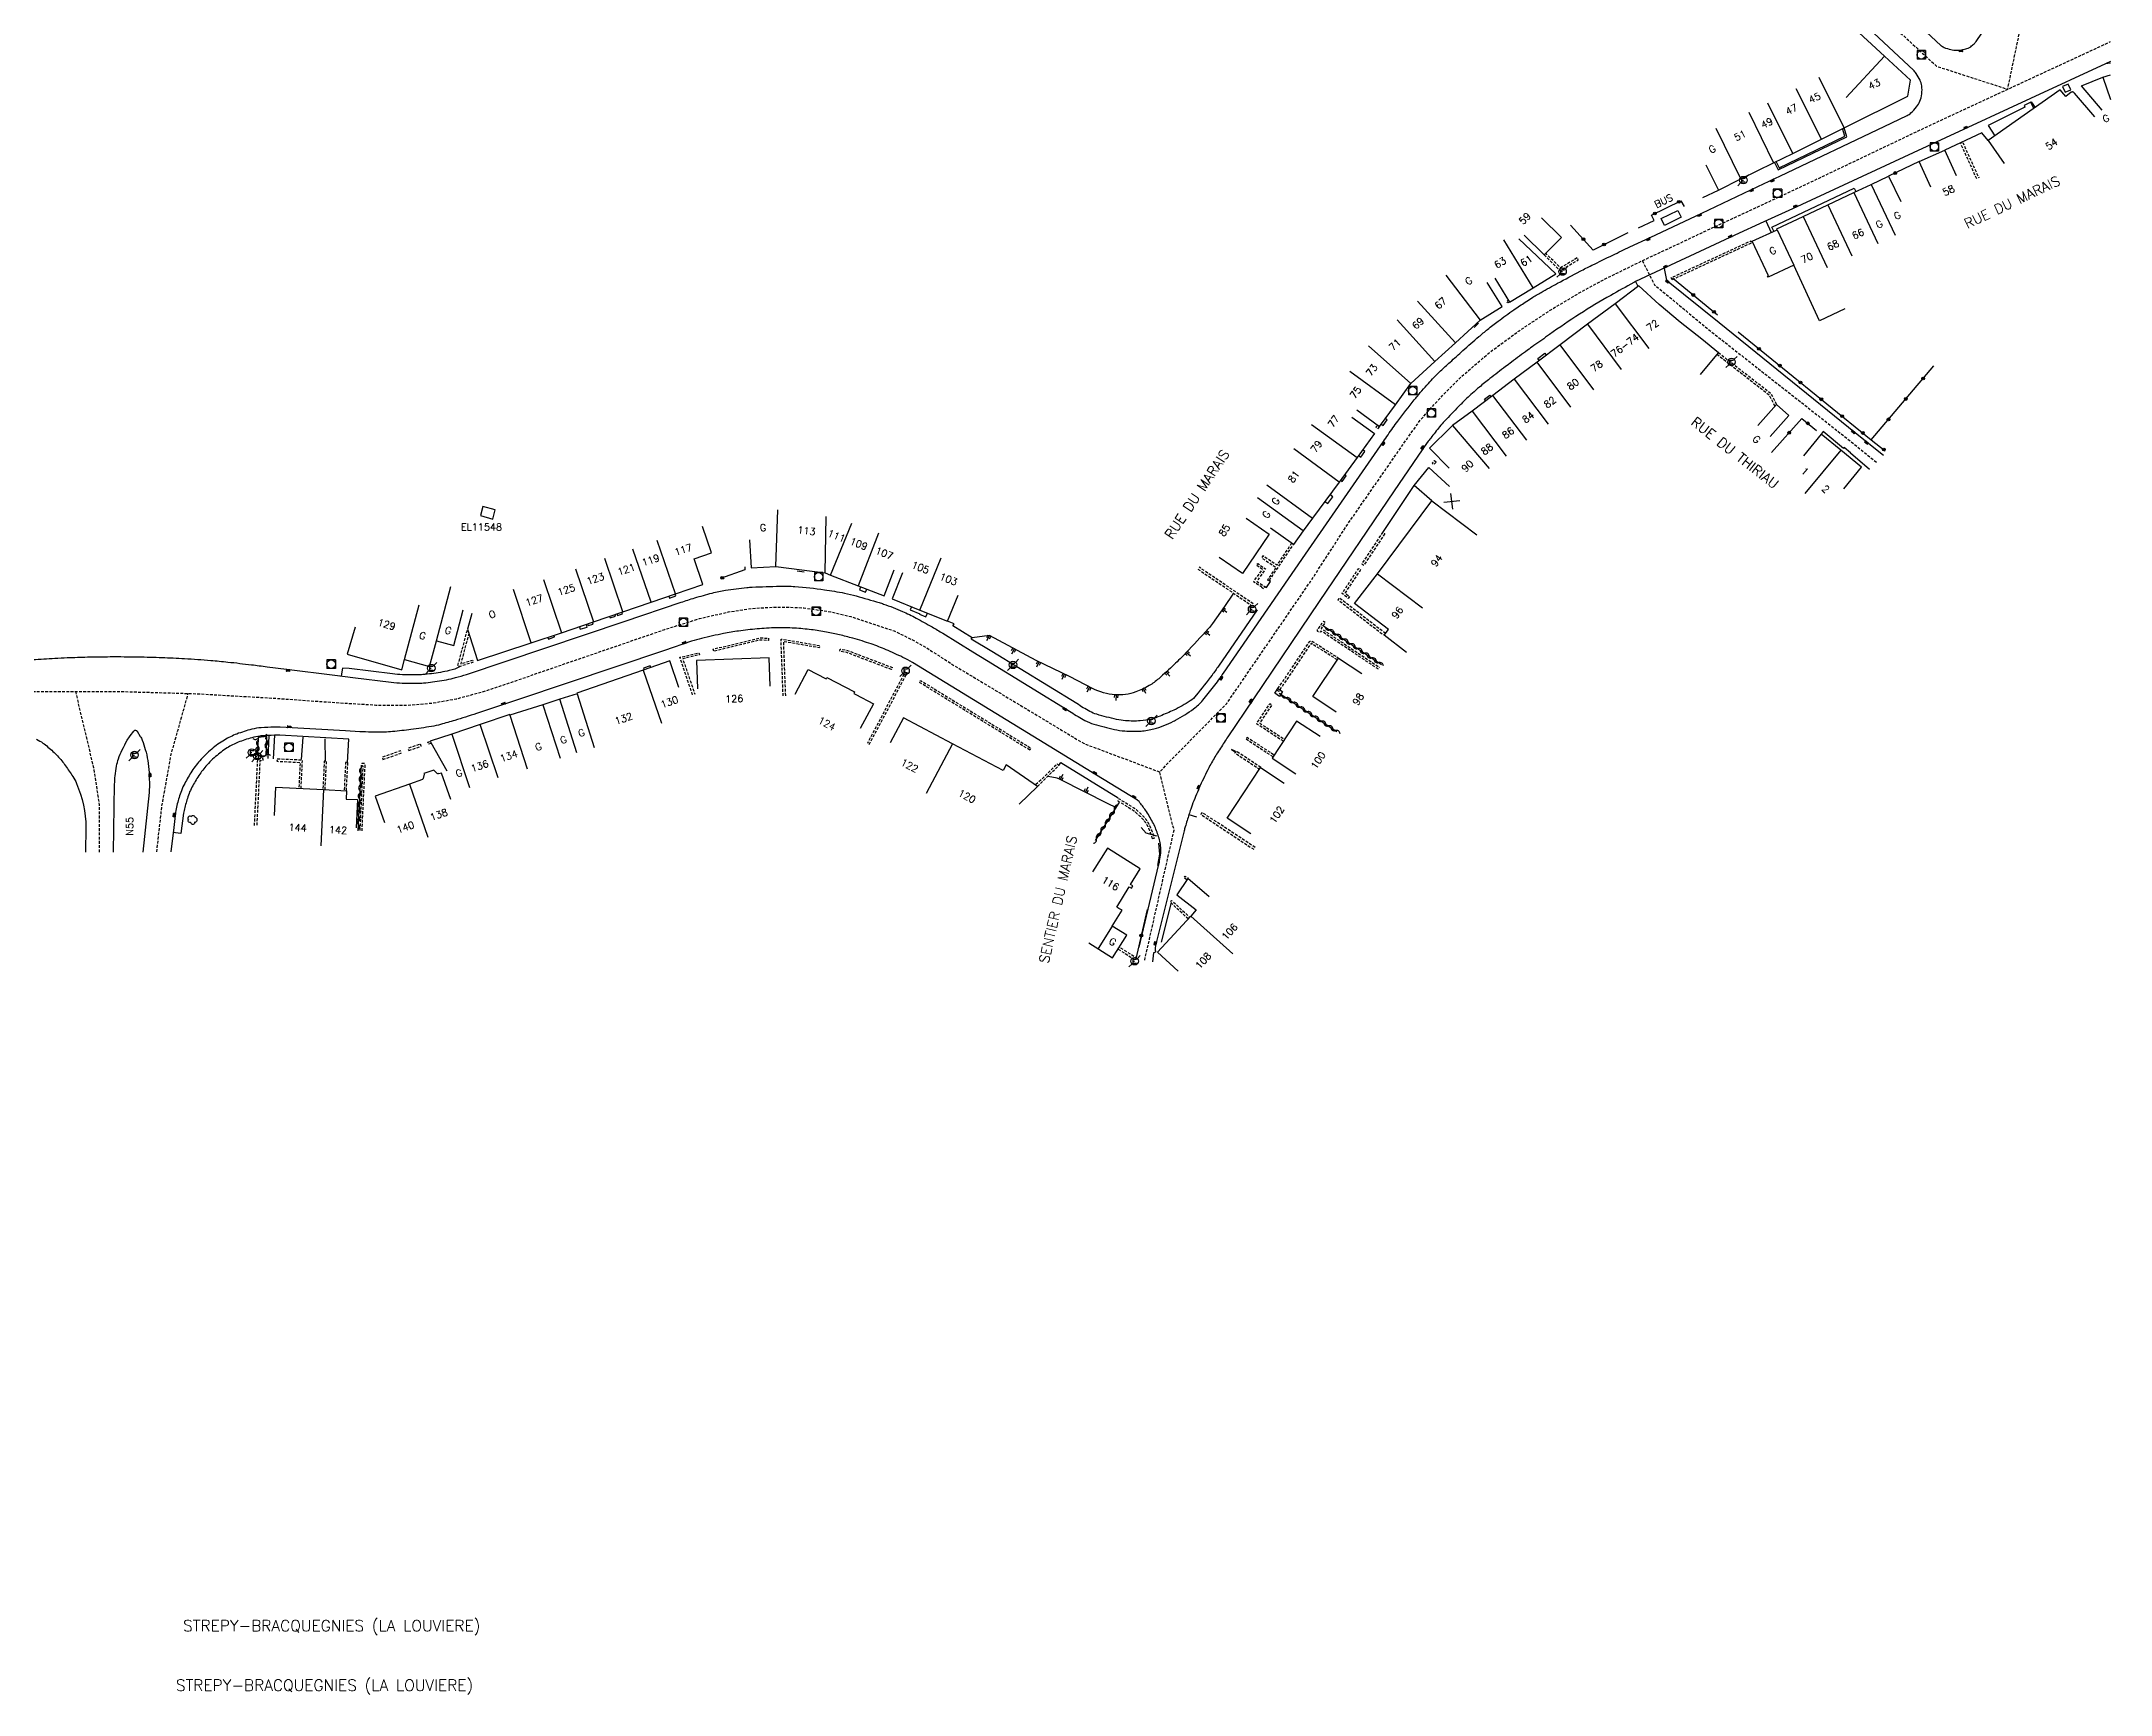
# Model space of a CAD drawing. Header units: millimetres. Extents: x 133000 to 134000, y 129000 to 130000.
# Drawn here: x 133632.5 to 134000, y 129493 to 129786.7 of the extents above; entities that cross this region are included whole.
import ezdxf
from ezdxf.enums import TextEntityAlignment as Align

# ---------------------------------------------------------------- set-up
doc = ezdxf.new("R2010")
doc.units = ezdxf.units.MM
doc.linetypes.add('DASHED', pattern=[0.75, 0.5, -0.25])
doc.layers.get('0').update_dxf_attribs({"linetype": 'CONTINUOUS'})
for name, color, linetype in [('W0001', 6, 'DASHED'), ('W0008', 7, 'CONTINUOUS'), ('W0100', 7, 'CONTINUOUS'), ('W0112', 1, 'DASHED'), ('W0211', 2, 'CONTINUOUS'), ('W0300', 7, 'CONTINUOUS'), ('W0310', 3, 'CONTINUOUS'), ('W0322', 7, 'CONTINUOUS'), ('W0400', 7, 'CONTINUOUS'), ('W0420', 7, 'CONTINUOUS'), ('W0471', 7, 'CONTINUOUS'), ('W0980', 7, 'CONTINUOUS'), ('W0984', 7, 'CONTINUOUS'), ('W0989', 7, 'CONTINUOUS'), ('W0991', 7, 'CONTINUOUS'), ('W1102', 7, 'CONTINUOUS')]:
    doc.layers.add(name, color=color, linetype=linetype)
doc.styles.get("Standard").update_dxf_attribs({"font": 'romans.shx', "width": 0.85})

# ---------------------------------------------------------------- blocks, each defined once
blk = doc.blocks.new('T420')
for p, q in [((0.75, 0.75), (-0.75, 0.75)), ((-0.75, 0.75), (-0.75, -0.75)), ((0.75, 0.75), (0.75, -0.75)), ((0.75, -0.75), (-0.75, -0.75))]:
    blk.add_line(p, q)
blk.add_ellipse((0, 0), major_axis=(-0.53, 0.53), ratio=1, start_param=3.926991, end_param=10.210176)
blk = doc.blocks.new('T400')
for p, q in [((-0.15, 0.3), (0.15, 0.3)), ((-0.15, -0.25), (-0.15, 0.3)), ((-0.15, 0.15), (0.15, 0.15)), ((-0.15, 0), (0.15, 0)), ((0.15, 0.3), (0.15, -0.25)), ((-0.15, -0.15), (0.15, -0.15)), ((-0.15, -0.25), (-0.15, -0.3)), ((-0.15, -0.3), (0.15, -0.3)), ((0.15, -0.3), (0.15, -0.25))]:
    blk.add_line(p, q)
blk = doc.blocks.new('T471')
for p, q in [((-0.333334, 0.333334), (-0.333334, -0.333334)), ((-0.333334, 0.333334), (0.333334, 0.333334)), ((-0.333334, 0), (0, 0)), ((0.500001, 0.500001), (1.000002, 1.000002)), ((-0.500001, -0.500001), (-1.000002, -1.000002)), ((-0.333334, -0.333334), (0.333334, -0.333334))]:
    blk.add_line(p, q)
blk.add_ellipse((0, 0), major_axis=(0.471405, 0.471405), ratio=1, start_param=5.4977871438, end_param=11.780972451)
blk = doc.blocks.new('T300')
for p, q in [((-0.8, 0.51), (-0.86, 0.34)), ((-0.86, 0.34), (-0.86, 0.17)), ((-0.86, 0.17), (-0.74, 0.06)), ((-0.69, 0.63), (-0.8, 0.51)), ((-0.8, -0.06), (-0.74, 0.06)), ((-0.74, 0.06), (-0.69, 0.11)), ((-0.57, 0.69), (-0.69, 0.63)), ((-0.46, 0.69), (-0.57, 0.69)), ((-0.29, 0.63), (-0.46, 0.69)), ((-0.29, 0.63), (-0.17, 0.74)), ((-0.23, 0.57), (-0.29, 0.63)), ((-0.17, 0.74), (-0.06, 0.8)), ((-0.06, 0.8), (0.06, 0.8)), ((0.06, 0.8), (0.23, 0.74)), ((0.23, 0.74), (0.34, 0.63)), ((0.34, 0.63), (0.4, 0.51)), ((0.46, 0.46), (0.34, 0.46)), ((0.4, 0.51), (0.4, 0.46)), ((0.57, 0.4), (0.46, 0.46)), ((0.57, 0.4), (0.69, 0.29)), ((0.69, 0.29), (0.74, 0.17)), ((0.74, 0.06), (0.69, -0.17)), ((0.74, 0.17), (0.74, 0.06)), ((-0.8, -0.17), (-0.8, -0.06)), ((-0.8, -0.23), (-0.8, -0.17)), ((-0.74, -0.34), (-0.8, -0.23)), ((-0.69, -0.4), (-0.74, -0.34)), ((-0.51, -0.46), (-0.69, -0.4)), ((-0.4, -0.46), (-0.51, -0.46)), ((-0.4, -0.46), (-0.34, -0.46)), ((-0.34, -0.46), (-0.34, -0.4)), ((-0.34, -0.51), (-0.34, -0.46)), ((-0.29, -0.63), (-0.34, -0.51)), ((-0.17, -0.74), (-0.29, -0.63)), ((-0.06, -0.8), (-0.17, -0.74)), ((0.06, -0.8), (-0.06, -0.8)), ((0.17, -0.74), (0.06, -0.8)), ((0.23, -0.69), (0.17, -0.74)), ((0.29, -0.46), (0.23, -0.46)), ((0.29, -0.63), (0.23, -0.69)), ((0.46, -0.4), (0.29, -0.46)), ((0.34, -0.51), (0.29, -0.63)), ((0.34, -0.51), (0.34, -0.46)), ((0.57, -0.34), (0.46, -0.4)), ((0.63, -0.29), (0.57, -0.34)), ((0.69, -0.17), (0.63, -0.29))]:
    blk.add_line(p, q)
blk = doc.blocks.new('t112o')
at = {"color": 0, "linetype": 'Continuous'}
for p, q in [((-0.5, 0.5), (0.5, 0.5)), ((-0.5, -0.5), (-0.5, 0.5)), ((0.5, 0.5), (0.5, -0.5)), ((0.5, -0.5), (-0.5, -0.5))]:
    blk.add_line(p, q, dxfattribs=at)
blk = doc.blocks.new('t211o')
at = {"color": 0, "linetype": 'Continuous'}
for p, q in [((-0.29, 0.5), (-0.29, 0)), ((0, 1), (0, 0)), ((0.29, 0.5), (0.29, 0))]:
    blk.add_line(p, q, dxfattribs=at)
blk = doc.blocks.new('t991o')
at = {"color": 0, "linetype": 'Continuous'}
for p, q in [((-1, 1), (1, -1)), ((-1, -1), (1, 1))]:
    blk.add_line(p, q, dxfattribs=at)
blk = doc.blocks.new('t322o')
at = {"color": 0, "linetype": 'Continuous'}
for radius in [0.25, 0.15]:
    blk.add_circle((0, 0), radius, dxfattribs=at)
blk = doc.blocks.new('t310o')
at = {"color": 0, "linetype": 'Continuous'}
for centre, start, end in [((-0.5, 0.38), 216.8699, 323.1304), ((0.5, -0.37), 36.8699, 143.1303)]:
    blk.add_arc(centre, 0.625, start, end, dxfattribs=at)

msp = doc.modelspace()

# ---------------------------------------------------------------- linework, layer by layer
at = {"layer": 'W0001', "flags": 128}
for points in [[(133916.02, 129831.65), (133954.01, 129796.22), (133969.09, 129782.34), (133981.72, 129778.24), (133984.65, 129792.29), (133988.19, 129799.11), (133991.14, 129802.95), (133995.7, 129808.44), (134000, 129813.53)], [(133407.26, 129636.25), (133412.46, 129636.54), (133425.19, 129637.96), (133435.8, 129639.49), (133445.69, 129641.46), (133455.04, 129643.78), (133465.16, 129646.25), (133476.5, 129649.58), (133499.86, 129655.98), (133510.19, 129658.66), (133520.24, 129660.96), (133531.12, 129662.87), (133543.69, 129664.92), (133555.4, 129666.66), (133563.25, 129667.3), (133570.74, 129668.25), (133580.59, 129669.02), (133589.52, 129670.01), (133599.48, 129670.68), (133612.88, 129670.93), (133630.59, 129671.26), (133646.62, 129671.25), (133660.43, 129670.85), (133674.12, 129670.04), (133684.88, 129669.28), (133691.88, 129668.85), (133697.65, 129668.81), (133701.94, 129669.21), (133706.18, 129669.94), (133711.36, 129671.35), (133718.76, 129673.86), (133743.21, 129682.28), (133749.41, 129684.21), (133754.53, 129685.39), (133758.67, 129686.01), (133762.47, 129686.23), (133766.16, 129686.2), (133767.94, 129686.09), (133772.7, 129685.41), (133776.27, 129684.57), (133780.53, 129683.15), (133783.93, 129682.04), (133787.23, 129680.41), (133789.77, 129678.98), (133794.22, 129676.11), (133817.68, 129661.99), (133831.09, 129656.97), (133843.03, 129669.14), (133857.99, 129690.93), (133864.55, 129701.04), (133875.37, 129716.63), (133877.48, 129719.55), (133880.63, 129723.07), (133884.73, 129727.21), (133889.64, 129731.43), (133894.94, 129735.32), (133900.29, 129738.88), (133905.47, 129741.96), (133910.69, 129744.78), (133917.57, 129748.14), (133923.29, 129750.8), (133928.49, 129753.26), (133936.5, 129756.96), (133946.8, 129761.78), (133968.47, 129772.1), (134000, 129786.71)], [(133916.84, 129747.78), (133918.97, 129743.52), (133928.81, 129735.38), (133952.1, 129717.07), (133958.43, 129711.98)], [(133642.82, 129642.71), (133642.83, 129651.14), (133641.81, 129657.7), (133638.6, 129671.26)], [(133652.99, 129642.74), (133653.9, 129650.84), (133655.56, 129660.11), (133658.58, 129670.9)], [(133828.45, 129623.5), (133833.67, 129646.61), (133831.09, 129656.97)]]:
    msp.add_lwpolyline(points, dxfattribs=at)
at = {"layer": 'W0008', "flags": 128}
for points in [[(133918.44, 129833.85), (133953.69, 129801.09), (133969.86, 129786.03, 0.088348), (133970.41, 129785.68, 0.044799), (133971.61, 129785.29, 0.05416), (133972.72, 129785.17, 0.055341), (133973.81, 129785.29, 0.036908), (133974.7, 129785.56, 0.066937), (133975.15, 129785.8, 0.034293), (133975.76, 129786.33, 0.049834), (133976.12, 129786.75), (133980.26, 129792.8), (133982.58, 129796.2, -0.002947), (133983.04, 129796.87, -0.000706), (133984.99, 129799.65, -0.003104), (133986.42, 129801.64, -0.004002), (133987.54, 129803.17, -0.008539), (133988.65, 129804.61, -0.005525), (133990.42, 129806.77, -0.002149), (133992.88, 129809.67, -0.003765), (133994.3, 129811.31), (134000, 129817.79)], [(133630.98, 129676.93, -0.002792), (133634.88, 129677.16, -0.004373), (133637.1, 129677.27, -0.002713), (133640.69, 129677.38, -0.005927), (133644.72, 129677.44, -0.004778), (133649.72, 129677.41, -0.005286), (133653.92, 129677.3, -0.005521), (133657.93, 129677.1, -0.004998), (133662.58, 129676.78, -0.00765), (133665.62, 129676.49, -0.002058), (133669.81, 129676.01, -0.003113), (133672.57, 129675.66), (133676.03, 129675.21), (133684.59, 129674.14), (133687.79, 129673.75), (133694.65, 129672.91, 0.020446), (133696.55, 129672.75, 0.014849), (133699.16, 129672.72, 0.015571), (133700.38, 129672.78, 0.011826), (133701.98, 129672.95, 0.02248), (133705.26, 129673.52, 0.007665), (133706.06, 129673.71, 0.018823), (133707.99, 129674.28), (133736.03, 129683.7), (133746.11, 129687.1, -0.00928), (133748.54, 129687.88, -0.007394), (133751.63, 129688.74, -0.025317), (133753.99, 129689.24, -0.01584), (133757.81, 129689.73, -0.013364), (133758.75, 129689.79, -0.002575), (133763.66, 129689.97, -0.026917), (133766.34, 129689.91, -0.01494), (133771.56, 129689.33, -0.013112), (133775.14, 129688.73, -0.022321), (133777.22, 129688.23, -0.002293), (133781.3, 129687.04, -0.012056), (133782.07, 129686.79, -0.017342), (133785.43, 129685.48, -0.023184), (133787.85, 129684.3, -0.005306), (133790.68, 129682.72, -0.00775), (133792.59, 129681.59), (133797.94, 129678.3), (133800.37, 129676.8), (133815.42, 129667.59, 0.030234), (133817.84, 129666.11, 0.050197), (133819.43, 129665.46, 0.017522), (133823.06, 129664.52, 0.034913), (133824.92, 129664.24, 0.037099), (133827.8, 129664.23, 0.046434), (133830.08, 129664.61, 0.032046), (133831.87, 129665.2, 0.022046), (133833.58, 129665.98, 0.00459), (133833.93, 129666.16, 0.035235), (133837.13, 129668.17, 0.059584), (133838.77, 129669.7, 0.012146), (133840.69, 129672.08, 0.01251), (133842.43, 129674.49), (133857, 129695.66), (133870.86, 129715.64, -0.006004), (133872.53, 129718.1, -0.012353), (133873.39, 129719.27, -0.001271), (133876.32, 129723.04, -0.007386), (133876.84, 129723.68, -0.012915), (133879.12, 129726.28, -0.016572), (133881, 129728.2, -0.00519), (133882.69, 129729.76, -0.003891), (133884.97, 129731.81, -0.003392), (133887.82, 129734.3, -0.006417), (133889.36, 129735.58, -0.011126), (133891.21, 129737.03, -0.007536), (133894.02, 129739.05, -0.00507), (133896.05, 129740.43, -0.009396), (133897.16, 129741.15, -0.008734), (133898.86, 129742.16, -0.005173), (133901.78, 129743.77, -0.00316), (133905.78, 129745.91, -0.006167), (133907.85, 129746.96, -0.002409), (133911.59, 129748.78, -0.002965), (133914.63, 129750.23), (133918.2, 129751.89), (133927.4, 129756.24), (133937.34, 129760.97), (133941.35, 129762.86), (133959.79, 129771.65), (133963.86, 129773.58, 0.07355), (133964.53, 129774.03, 0.040102), (133965.55, 129775.11, 0.073835), (133966.12, 129776.1, 0.062365), (133966.46, 129777.41, 0.064142), (133966.46, 129778.83, 0.084614), (133966.15, 129779.87, 0.032487), (133965.47, 129781.03, 0.056216), (133964.97, 129781.62), (133948.16, 129797.36)], [(134000, 129783.18), (133999.12, 129782.77), (133985.79, 129776.62), (133970.68, 129769.62), (133943.48, 129757.02), (133938.39, 129754.67), (133933.26, 129752.29), (133915.61, 129744.06, 0.017211), (133915.31, 129743.9, 0.001237), (133911.21, 129741.62, 0.027983), (133900.36, 129734.66, 0.001707), (133897.57, 129732.71, 0.006522), (133896.43, 129731.88, 0.000505), (133893.6, 129729.77, 0.001342), (133892.54, 129728.97, 0.004516), (133889.76, 129726.83, 0.006586), (133887.89, 129725.32, 0.01284), (133886.64, 129724.23, 0.007689), (133884.63, 129722.32, 0.007588), (133884.21, 129721.89, 0.001253), (133881.7, 129719.27, 0.018803), (133880.83, 129718.29, 0.009585), (133879.25, 129716.27, 0.010157), (133878.65, 129715.54, 0.018776), (133878.6, 129715.47), (133872.75, 129706.88), (133859.42, 129687.22), (133847.77, 129669.96), (133843.21, 129663.18, 0.004401), (133842.58, 129662.22, 0.002021), (133841.23, 129660.12, 0.020343), (133840.04, 129658.08, 0.013814), (133838.5, 129654.95, 0.013795), (133837.17, 129651.82, 0.011159), (133836.62, 129650.34, 0.007082), (133836.31, 129649.4, 0.003618), (133835.65, 129647.22, 0.010763), (133835.45, 129646.48), (133830.37, 129626.13, 0.037622), (133830.36, 129626.03, 0.007354), (133830.32, 129625.52, 0.048449), (133830.32, 129625.3, 0.027614), (133830.39, 129624.92), (133830.02, 129624.81), (133829.86, 129623.22)], [(133848.42, 129685.76), (133841.57, 129675.77, -0.011988), (133840.42, 129674.18, -0.00515), (133837.62, 129670.57, -0.079867), (133836.53, 129669.57, -0.035734), (133833.65, 129667.96, -0.005107), (133831.19, 129666.88, -0.032046), (133829.62, 129666.36, -0.046434), (133827.67, 129666.04, -0.037099), (133825.06, 129666.05, -0.034913), (133823.45, 129666.29, -0.017522), (133819.94, 129667.2, -0.050197), (133818.69, 129667.71, -0.030852), (133816.41, 129669.11), (133801.32, 129678.34), (133797.66, 129680.55), (133797.81, 129680.81), (133794.4, 129682.91), (133794.62, 129683.28), (133793.42, 129683.73)], [(133827.49, 129625.84), (133830.93, 129640.34, 0.01655), (133831.1, 129641.15, 0.009751), (133831.31, 129642.54, 0.072211), (133831.28, 129643.84, 0.042768), (133830.75, 129645.97, 0.036285), (133829.86, 129648.05, 0.03331), (133828.59, 129650.16, 0.017244), (133827.45, 129651.68, 0.085846), (133827.16, 129651.93), (133819.91, 129656.37), (133804.89, 129665.59), (133787.19, 129676.39, 0.02299), (133785.51, 129677.32, 0.013484), (133782.52, 129678.68, 0.017677), (133779.87, 129679.7, 0.014869), (133776.64, 129680.71, 0.010317), (133774.27, 129681.32, 0.010583), (133771.93, 129681.81, 0.017229), (133769.26, 129682.23, 0.01548), (133766.26, 129682.5, 0.019262), (133763.02, 129682.56, 0.018235), (133759.6, 129682.37, 0.011462), (133756.32, 129681.99, 0.014037), (133753.66, 129681.54, 0.010171), (133749.75, 129680.69, 0.022057), (133747.98, 129680.18), (133743.19, 129678.56), (133717.24, 129669.82), (133709.76, 129667.34, -0.005934), (133705.92, 129666.12, -0.009181), (133703.41, 129665.4, -0.022639), (133701.78, 129665.04, -0.010262), (133698.14, 129664.5, -0.007943), (133694.88, 129664.13, -0.017915), (133693.42, 129664.04, -0.009789), (133691.12, 129664.03, -0.010743), (133689.03, 129664.11), (133686.49, 129664.25), (133674.91, 129664.92, 0.022039), (133673.84, 129664.93, 0.010252), (133671.56, 129664.81, 0.044901), (133669.85, 129664.54, 0.027944), (133667.21, 129663.7, 0.044738), (133665, 129662.63, 0.039639), (133662.75, 129661.02, 0.036845), (133660.63, 129658.94, 0.041597), (133659.05, 129656.83, 0.021072), (133657.81, 129654.63, 0.036158), (133657.24, 129653.28, 0.017916), (133656.56, 129651.01, 0.034128), (133656.32, 129649.78), (133656, 129647.09), (133655.47, 129642.74)], [(133706.85, 129675.69, -0.087233), (133704.95, 129674.96, -0.02248), (133701.79, 129674.41, -0.011826), (133700.26, 129674.25, -0.015571), (133699.14, 129674.19, -0.014849), (133696.61, 129674.22, -0.020448), (133694.83, 129674.36), (133687.16, 129675.31), (133685.99, 129675.42), (133685.77, 129674.03)], [(133631.65, 129662.77, -0.039962), (133632.76, 129662.1, -0.032317), (133634.54, 129660.62, -0.032239), (133636.13, 129658.92, -0.017548), (133636.78, 129658.07, -0.008211), (133638.08, 129656.17, -0.045665), (133638.74, 129654.93, -0.094392), (133640.42, 129647.07), (133640.31, 129642.71)], [(133645.33, 129642.72), (133645.51, 129654.77, -0.022347), (133645.6, 129656.27, -0.019407), (133645.85, 129657.99, -0.038084), (133646.19, 129659.29, -0.029384), (133646.85, 129660.89, -0.016997), (133647.76, 129662.61, -0.035511), (133648.28, 129663.38), (133648.91, 129664.19, -0.01941), (133648.99, 129664.29, -0.022755), (133649.07, 129664.37, -0.207818), (133649.16, 129664.4, -0.117203), (133649.32, 129664.35, -0.040223), (133649.45, 129664.26, -0.078007), (133649.5, 129664.2), (133650.07, 129663.28, -0.047118), (133650.4, 129662.6, -0.02047), (133650.95, 129660.97, -0.030144), (133651.39, 129658.99, -0.028449), (133651.62, 129656.85, -0.01234), (133651.68, 129654.46, -0.025929), (133651.62, 129653.32), (133650.5, 129642.73)], [(133686.85, 129658.62), (133687.13, 129662.76), (133674.83, 129663.47, 0.022039), (133673.89, 129663.48, 0.010252), (133671.66, 129663.37, 0.044901), (133670.21, 129663.13, 0.027944), (133667.72, 129662.34, 0.044738), (133665.75, 129661.38, 0.039639), (133663.69, 129659.91, 0.036845), (133661.72, 129657.98, 0.041597), (133660.29, 129656.06, 0.021072), (133659.1, 129653.97, 0.036158), (133658.61, 129652.81, 0.017916), (133657.96, 129650.64, 0.034128), (133657.76, 129649.61), (133657.28, 129646), (133655.86, 129646.18)]]:
    msp.add_lwpolyline(points, format="xyb", dxfattribs=at)
for points in [[(134000, 129782.85), (133999.12, 129782.77)], [(133986.35, 129774.81), (133985.81, 129775.95), (133984.63, 129775.34), (133984.77, 129775.08), (133978.24, 129771.78), (133979.44, 129769.96)], [(133940.31, 129765.24), (133940.95, 129763.92), (133953.14, 129769.77), (133952.7, 129771.4)], [(133940.58, 129765.37), (133941.11, 129764.28), (133952.78, 129769.89), (133952.38, 129771.25)], [(133978.25, 129769.13), (133977.15, 129770.51), (133970.53, 129767.43)], [(133940.17, 129753), (133939.83, 129753.73), (133954.43, 129760.68), (133954.73, 129760.05)], [(133938.79, 129754.85), (133939.73, 129752.8)], [(133920.68, 129746.42), (133921.15, 129744.35), (133930.49, 129736.78), (133947.25, 129723.23), (133954.71, 129717.21), (133959.66, 129713.24)], [(133915.61, 129744.06), (133916.04, 129743.26)], [(133886.95, 129735.93), (133887.73, 129736.66)], [(133898.51, 129730.06), (133898.26, 129730.39), (133899.5, 129731.33), (133899.75, 129730.99)], [(133889, 129722.89), (133888.78, 129723.17), (133889.76, 129723.92), (133889.97, 129723.64)], [(133870.46, 129718.75), (133870.79, 129718.51), (133871.5, 129719.49), (133871.18, 129719.73)], [(133957.2, 129710.71), (133953.78, 129713.59), (133953.83, 129713.66), (133952.66, 129714.6), (133952.53, 129714.41), (133948.96, 129717.41), (133948.61, 129716.97)], [(133866.43, 129713.18), (133866.82, 129712.9), (133867.57, 129713.91), (133867.17, 129714.2)], [(133863.22, 129708.79), (133863.51, 129708.58), (133864.24, 129709.59), (133863.95, 129709.79)], [(133860.42, 129705.02), (133860.97, 129704.62), (133861.88, 129705.85), (133861.34, 129706.25)], [(133870.74, 129699.51), (133876.29, 129707.85)], [(133767.97, 129692.44), (133766.7, 129692.61)], [(133743.91, 129688.19), (133744.03, 129687.85), (133745.16, 129688.26), (133745.05, 129688.58)], [(133778, 129689.85), (133777.79, 129689.32), (133778.88, 129688.88), (133779.09, 129689.42)], [(133849.8, 129689.89), (133850.07, 129689.71), (133850.8, 129690.77), (133850.54, 129690.95)], [(133733.42, 129684.59), (133733.52, 129684.31), (133734.44, 129684.62), (133734.34, 129684.91)], [(133734.71, 129685.04), (133734.81, 129684.77), (133735.71, 129685.06), (133735.61, 129685.35)], [(133787.03, 129686.32), (133786.8, 129685.74), (133788.52, 129685.07), (133788.48, 129684.98), (133789.6, 129684.51), (133789.87, 129685.17)], [(133722.44, 129680.86), (133722.54, 129680.55), (133723.65, 129680.94), (133723.55, 129681.23)], [(133728.06, 129682.76), (133728.2, 129682.32), (133729.45, 129682.69), (133729.29, 129683.18)], [(133729.51, 129683.25), (133729.61, 129682.95), (133730.5, 129683.23), (133730.39, 129683.55)], [(133740.74, 129675.53), (133740.65, 129675.81), (133739.45, 129675.39), (133739.54, 129675.12)], [(133672.89, 129663.44), (133672.74, 129659.32)], [(133673.89, 129663.48), (133673.69, 129659.28)], [(133844.49, 129660.67), (133843.85, 129660.97), (133844.57, 129660.5)], [(133836.31, 129649.4), (133837.63, 129648.98)], [(133831.42, 129626.72), (133833.19, 129633.75)]]:
    msp.add_lwpolyline(points, dxfattribs=at)
at = {"layer": 'W0100', "flags": 128}
for points in [[(133928.12, 129764.81), (133930.34, 129760.33), (133934.35, 129762.32), (133940.14, 129765.15), (133943.55, 129766.82), (133948.64, 129769.38), (133952.7, 129771.4), (133963.99, 129776.99), (133964.43, 129779.83), (133959.83, 129784.09), (133939.45, 129802.96), (133936.61, 129805.66), (133933.79, 129808.27), (133930.39, 129804.61)], [(133998.48, 129774.5), (133994.8, 129778.85), (133998.62, 129780.36), (134000, 129780.79)], [(133968.08, 129760.83), (133966.02, 129765.39), (133970.54, 129767.43)], [(133972.6, 129762.88), (133970.53, 129767.43)], [(133952.82, 129739.22), (133948.28, 129737.12), (133943.74, 129746.96), (133939.16, 129744.85), (133939.09, 129745.02), (133939.26, 129745.1), (133936.33, 129751.23), (133940.78, 129753.28), (133940.71, 129753.44), (133945.39, 129755.64), (133949.77, 129757.7), (133954.37, 129759.88), (133957.45, 129761.33), (133960.58, 129762.81), (133962.72, 129758.29)], [(133898.92, 129755.42), (133902.47, 129751.9), (133899.42, 129748.82), (133895.87, 129752.34)], [(133890.62, 129744.67), (133893.23, 129740.4), (133897.44, 129742.98), (133901.45, 129745.44), (133894.87, 129751.65)], [(133866.1, 129721.26), (133870.14, 129718.31), (133872.97, 129722.18), (133875.71, 129725.95), (133880, 129729.88), (133883.66, 129733.2), (133888.02, 129737.21), (133891.94, 129739.67), (133889.28, 129743.9)], [(133927.16, 129727.57), (133930.33, 129731.43), (133927.42, 129733.83), (133923.57, 129736.89), (133919.84, 129740), (133916.23, 129743.3), (133912.02, 129740.14), (133907.08, 129736.48), (133902.24, 129732.85), (133898.14, 129729.78), (133894.07, 129726.72), (133890.27, 129723.86), (133886.61, 129721.08), (133883.13, 129718.5), (133882.87, 129718.25), (133879.01, 129714.49), (133882.5, 129710.91)], [(133939.55, 129716.55), (133942.88, 129720.28), (133940.68, 129722.24), (133937.35, 129718.51)], [(133865.21, 129720.01), (133869.25, 129717.07), (133866.17, 129712.83), (133862.96, 129708.44), (133858.23, 129702.07), (133856.62, 129699.82), (133854.88, 129697.38), (133850.81, 129700.28)], [(133952.59, 129707.24), (133955.76, 129711.1), (133952.06, 129714.14), (133948.61, 129716.97), (133945.43, 129713.11)], [(133874.96, 129678.19), (133870.99, 129681.23), (133871.76, 129682.24), (133865.73, 129686.87), (133865.73, 129686.87), (133869.78, 129692.15), (133879.43, 129705.1), (133876.29, 129707.85), (133878.9, 129711.07), (133882.58, 129707.68)], [(133708.93, 129685.1), (133708.19, 129682.3), (133709.97, 129676.76), (133719.5, 129679.88), (133724.89, 129681.68), (133730.57, 129683.61), (133735.77, 129685.4), (133740.8, 129687.1), (133745.14, 129688.61), (133749.98, 129690.27), (133749.98, 129690.27), (133748.43, 129694.8), (133751.51, 129695.86), (133749.89, 129700.59)], [(133846.45, 129702.03), (133850.58, 129699.23), (133845.84, 129692.24), (133841.7, 129695.04)], [(133758.26, 129698.21), (133758.54, 129693.22), (133762.92, 129693.46), (133771.72, 129692.31), (133772.65, 129691.91), (133777.55, 129690.02), (133782.19, 129688.22), (133783.97, 129692.89)], [(133785.41, 129692.35), (133783.6, 129687.69), (133788.54, 129685.71), (133793.42, 129683.73), (133795.31, 129688.36)], [(133688.2, 129682.7), (133686.81, 129677.9), (133696.49, 129675.11), (133696.99, 129676.96), (133701.44, 129675.71), (133702.65, 129680.23), (133705.73, 129679.41), (133707.42, 129685.74)], [(133745.72, 129671.94), (133744.11, 129676.68), (133739.37, 129675.06), (133727.59, 129670.98), (133727.63, 129670.84), (133724.57, 129669.87), (133721.56, 129668.9), (133717.76, 129667.68), (133717.76, 129667.68), (133715.72, 129667.02), (133715.68, 129667.17), (133710.43, 129665.4), (133705.39, 129663.7), (133701.56, 129662.43), (133701.64, 129662.2), (133704.52, 129657.15)], [(133761.96, 129672.21), (133761.78, 129677.21), (133748.82, 129676.73), (133749, 129671.74)], [(133862.45, 129667.56), (133858.3, 129670.34), (133862.88, 129677.2), (133867.04, 129674.42)], [(133766.38, 129670.76), (133768.7, 129675.18), (133771.76, 129673.57), (133771.87, 129673.52), (133772, 129673.76), (133776.92, 129671.19), (133776.78, 129670.92), (133777.17, 129670.71), (133780.27, 129669.07), (133777.93, 129664.65)], [(133806.14, 129651.25), (133809.4, 129654.4), (133803.82, 129658.21), (133803.32, 129657.19), (133794.29, 129661.97), (133785.61, 129666.56), (133783.27, 129662.14)], [(133859.6, 129663.24), (133855.41, 129665.98), (133851.11, 129659.39), (133855.29, 129656.65)], [(133705.2, 129652.05), (133703.57, 129656.77), (133703.09, 129656.61), (133702.97, 129656.68), (133702.87, 129656.65), (133702.26, 129657.2), (133702.22, 129657.3), (133700.45, 129656.68), (133700.48, 129656.57), (133700.33, 129655.78), (133700.24, 129655.74), (133700.2, 129655.61), (133697.88, 129654.8), (133691.78, 129652.67), (133693.43, 129647.95)], [(133847.28, 129645.98), (133843.1, 129648.74), (133849.03, 129657.72), (133853.21, 129654.97)], [(133673.88, 129649.25), (133674.12, 129654.24), (133682.61, 129653.83), (133686.71, 129653.62), (133686.71, 129653.62), (133686.63, 129652.14), (133688.62, 129652.04), (133688.38, 129647.05)], [(133818.52, 129626.6), (133822.75, 129623.93), (133825.29, 129627.95), (133822.7, 129629.59), (133824.44, 129632.38), (133823.86, 129632.72), (133823.53, 129632.92), (133825.67, 129636.54), (133826.08, 129636.3), (133826.34, 129636.72), (133825.93, 129636.98), (133827.67, 129639.77), (133821.82, 129643.44), (133819.17, 129639.21)], [(133839.88, 129634.75), (133836.1, 129638.02), (133834.14, 129635.14), (133837.6, 129632.46), (133836.64, 129631.35), (133830.71, 129624.97), (133834.37, 129621.57)]]:
    msp.add_lwpolyline(points, dxfattribs=at)
msp.add_lwpolyline([(133997.2, 129773.34), (133993.61, 129777.54, 0.046895), (133993.48, 129777.66, 0.065947), (133993.36, 129777.73, 0.110355), (133993.23, 129777.76, 0.062788), (133992.99, 129777.72), (133992.05, 129776.95), (133991.72, 129777.36), (133991.06, 129778.15), (133978.25, 129769.13), (133981.12, 129765.04)], format="xyb", dxfattribs=at)
for points in [[(133992.92, 129778.14), (133992.48, 129779.14), (133991.47, 129778.71), (133991.91, 129777.7)], [(133920.2, 129755.25), (133923.14, 129756.69), (133923.72, 129755.5), (133920.78, 129754.06)], [(133713.1, 129703.53), (133710.92, 129704.13), (133710.47, 129702.49), (133712.65, 129701.89)]]:
    msp.add_lwpolyline(points, close=True, dxfattribs=at)
at = {"layer": 'W0112', "flags": 128}
for points in [[(133976.22, 129762.32), (133973.33, 129768.72), (133973.69, 129768.88), (133976.59, 129762.49)], [(133899.42, 129748.82), (133902.11, 129746.12), (133902.27, 129745.97), (133902.46, 129746.07), (133902.44, 129746.12), (133902.63, 129746.24), (133905.46, 129747.94), (133905.26, 129748.29), (133902.29, 129746.51), (133899.7, 129749.1)], [(133893.21, 129740.42), (133892.93, 129740.29), (133892.76, 129740.65), (133893.01, 129740.77)], [(133940.39, 129721.92), (133939.44, 129723.83), (133930.09, 129731.12)], [(133940.68, 129722.24), (133939.76, 129724.09), (133930.33, 129731.43)], [(133870.14, 129718.31), (133869.81, 129717.92), (133869.5, 129718.18), (133869.83, 129718.57)], [(133854.54, 129697.6), (133851.91, 129693.69), (133849.46, 129695.33), (133849.24, 129695), (133851.61, 129693.41), (133851.78, 129693.29), (133850.26, 129691.07), (133850.51, 129690.91), (133852.13, 129693.31), (133854.88, 129697.38)], [(133837.9, 129693), (133847.5, 129686.49), (133847.72, 129686.82), (133838.13, 129693.33)], [(133871.23, 129681.55), (133862.98, 129687.88), (133862.74, 129687.56), (133870.99, 129681.23)], [(133708.42, 129681.6), (133706.97, 129676.15), (133709.09, 129676.84), (133709.21, 129676.46), (133706.85, 129675.69), (133706.46, 129675.78), (133706.54, 129676.11), (133708.19, 129682.3)], [(133764.23, 129670.47), (133763.89, 129679.89), (133763.87, 129680.52), (133764.19, 129680.53), (133770.73, 129679.41), (133770.66, 129679.02), (133764.28, 129680.11), (133764.63, 129670.48)], [(133748.16, 129670.66), (133745.89, 129677.33), (133749.27, 129678.14), (133749.36, 129677.76), (133746.41, 129677.05), (133748.54, 129670.79)], [(133785.66, 129674.27), (133779.19, 129662.04)], [(133779.54, 129661.85), (133786.01, 129674.07)], [(133853.08, 129662.4), (133848.32, 129665.52), (133850.68, 129669.1), (133851.02, 129668.88), (133848.87, 129665.63), (133853.3, 129662.74)], [(133701.75, 129662.01), (133701.24, 129661.88), (133701.14, 129662.26), (133701.58, 129662.38)], [(133851.26, 129659.62), (133846.44, 129662.78), (133846.66, 129663.11), (133851.48, 129659.96)], [(133670.35, 129647.42), (133670.93, 129659.39), (133671.81, 129659.35), (133671.8, 129658.95), (133671.31, 129658.97), (133670.75, 129647.4)], [(133678.62, 129654.02), (133678.87, 129659.04), (133674.35, 129659.25), (133674.34, 129658.85), (133678.45, 129658.66), (133678.23, 129654.04)], [(133682.89, 129653.82), (133683.14, 129658.83), (133682.74, 129658.86), (133682.49, 129653.84)], [(133686.67, 129653.62), (133686.93, 129658.62), (133686.53, 129658.64), (133686.27, 129653.64)], [(133689.45, 129646.47), (133690, 129658.08), (133689.89, 129658.43), (133689.44, 129658.46), (133689.42, 129658.06), (133689.59, 129658.05), (133689.6, 129658.02), (133689.05, 129646.49)], [(133809.4, 129654.4), (133813.21, 129658.1), (133812.93, 129658.39), (133809.06, 129654.63)], [(133849.07, 129657.77), (133844.68, 129660.67), (133844.46, 129660.34), (133848.85, 129657.44)], [(133848.06, 129643.54), (133838.63, 129649.77), (133838.41, 129649.43), (133847.84, 129643.21)], [(133835.94, 129637.79), (133835.43, 129638.14), (133835.65, 129638.47), (133836.16, 129638.12)], [(133836.18, 129630.85), (133832.95, 129633.86), (133833.22, 129634.15), (133836.45, 129631.15)], [(133823.74, 129625.49), (133826.77, 129623.57), (133826.98, 129623.91), (133823.95, 129625.83)]]:
    msp.add_lwpolyline(points, dxfattribs=at)
for points in [[(133922.14, 129744.4), (133921.97, 129744.76), (133936.09, 129751.31), (133936.26, 129750.95)], [(133880.21, 129712.02), (133879.8, 129711.56), (133879.5, 129711.82), (133879.91, 129712.28)], [(133871.07, 129699.29), (133867.34, 129693.65), (133867, 129693.87), (133870.74, 129699.51)], [(133849.2, 129689.71), (133849.24, 129689.77), (133847.78, 129690.72), (133849.35, 129692.93), (133848.32, 129693.66), (133848.55, 129693.98), (133849.91, 129693.03), (133848.35, 129690.83), (133849.8, 129689.89), (133849.54, 129689.49)], [(133866.79, 129692.89), (133864.03, 129688.76), (133864.85, 129688.11), (133864.6, 129687.8), (133863.5, 129688.68), (133866.46, 129693.12)], [(133751.91, 129678.39), (133751.81, 129678.78), (133760.12, 129680.79), (133761.66, 129680.71), (133761.64, 129680.31), (133760.16, 129680.39)], [(133783.49, 129675.14), (133775.57, 129678.16), (133774.32, 129678.39), (133774.39, 129678.78), (133775.68, 129678.54), (133783.63, 129675.51)], [(133785.54, 129674.35), (133786.08, 129674.03), (133786.28, 129674.38), (133785.74, 129674.69)], [(133808.05, 129660.84), (133788.44, 129672.86), (133788.65, 129673.2), (133808.25, 129661.18)], [(133697.73, 129660.77), (133699.96, 129661.51), (133699.84, 129661.89), (133697.6, 129661.15)], [(133693.14, 129659.17), (133696.42, 129660.32), (133696.28, 129660.7), (133693.01, 129659.55)]]:
    msp.add_lwpolyline(points, close=True, dxfattribs=at)
for points in [[(133869.96, 129675.19), (133860.48, 129681.53), (133859.75, 129681.96), (133859.66, 129681.82, -0.281942), (133859.21, 129681.92, -0.379567), (133859.18, 129682.28, -0.029496), (133859.29, 129682.41, 0.044899), (133859.36, 129682.5), (133860.19, 129683.77), (133860.52, 129683.55), (133859.78, 129682.42), (133860.69, 129681.86), (133870.18, 129675.52)], [(133862.67, 129676.86), (133858.2, 129679.7, 0.058963), (133858, 129679.8), (133852.27, 129671.28), (133851.94, 129671.5), (133857.72, 129680.08, -0.0627), (133857.82, 129680.19, -0.147843), (133857.89, 129680.21, -0.092837), (133858.11, 129680.18, -0.063071), (133858.42, 129680.04), (133862.88, 129677.2)]]:
    msp.add_lwpolyline(points, format="xyb", dxfattribs=at)
msp.add_lwpolyline([(133829.78, 129645.12), (133830.17, 129645.22, 0.008133), (133830.03, 129645.72, 0.016793), (133829.95, 129645.96, 0.01064), (133829.5, 129647.09, 0.020639), (133829.24, 129647.66, 0.047062), (133828.71, 129648.48, 0.035978), (133827.86, 129649.42, 0.015431), (133826.92, 129650.26, 0.036003), (133826.48, 129650.57), (133823.87, 129652.19), (133823.66, 129651.85), (133826.27, 129650.23, -0.036003), (133826.66, 129649.95, -0.015431), (133827.58, 129649.13, -0.035978), (133828.4, 129648.23, -0.047062), (133828.88, 129647.48, -0.020639), (133829.14, 129646.94, -0.01064), (133829.57, 129645.82, -0.016793), (133829.64, 129645.61, -0.008133)], format="xyb", close=True, dxfattribs=at)
at = {"layer": 'W0211', "flags": 128}
msp.add_lwpolyline([(133844.09, 129688.54), (133842.6, 129686.38), (133840.51, 129683.36, -0.032542), (133839.75, 129682.4, -0.006777), (133835.77, 129678.11, -0.011709), (133833.68, 129676.03, -0.009311), (133830.95, 129673.53, -0.05089), (133829.24, 129672.3, -0.0407), (133826.86, 129671.18, -0.109882), (133823.18, 129670.66, -0.09851), (133819.2, 129671.79), (133815.19, 129673.84), (133809.2, 129676.77), (133800.88, 129681.17), (133797.81, 129680.81)], format="xyb", dxfattribs=at)
for points in [[(133813.21, 129658.1), (133813.54, 129658.62), (133823.73, 129652.38)], [(133823.32, 129650.64), (133821.99, 129651.31), (133813.45, 129655.62), (133812.93, 129655.88), (133811.3, 129656.17)]]:
    msp.add_lwpolyline(points, dxfattribs=at)
at = {"layer": 'W0310', "flags": 128}
for points in [[(133860.03, 129683.04), (133870.52, 129676.03)], [(133852.33, 129670.98), (133862.57, 129664.13)], [(133689.29, 129658.17), (133688.7, 129646.51)], [(133823.86, 129651.49), (133819.66, 129644.8)]]:
    msp.add_lwpolyline(points, dxfattribs=at)
msp.add_lwpolyline([(133672.51, 129663.24), (133670.99, 129663.05), (133670.89, 129659.92), (133672.41, 129659.85)], close=True, dxfattribs=at)
at = {"layer": 'W0322', "flags": 128}
for points in [[(133985.87, 129776.03), (133986.59, 129775.01)], [(133966.02, 129765.39), (133960.58, 129762.81)], [(133916.17, 129753.62), (133918.92, 129754.92), (133918.48, 129755.88), (133923.68, 129758.41), (133924.24, 129757.42)], [(133927.59, 129759.03), (133930.34, 129760.33)], [(133914.28, 129752.76), (133914.28, 129752.76), (133914.28, 129752.76), (133908.09, 129749.68), (133904.1, 129754.1)], [(133922.2, 129744.71), (133930.19, 129738.17)], [(133933.86, 129735.13), (133957.49, 129715.97), (133959.98, 129714.03)], [(133957.49, 129715.97), (133968.6, 129729.09)], [(133939.75, 129713.69), (133945.17, 129719.76), (133947.74, 129717.64)], [(133757.45, 129693.37), (133757.41, 129692.85), (133753.1, 129691.31)], [(133678.95, 129663.13), (133678.66, 129659.16)], [(133682.94, 129658.84), (133682.92, 129662.85)], [(133830.61, 129645.53), (133828.7, 129646.07), (133827.83, 129647.08)], [(133830.89, 129644.31), (133831.06, 129642.38), (133830.74, 129640.36)], [(133828.91, 129632.53), (133826.88, 129623.74)]]:
    msp.add_lwpolyline(points, dxfattribs=at)
at = {"layer": 'W1102', "flags": 128}
for points in [[(133959.83, 129784.09), (133953.04, 129776.75)], [(133952.7, 129771.4), (133948.23, 129780.34)], [(133998.62, 129780.36), (134000, 129776.44)], [(133943.55, 129766.82), (133939.1, 129775.77)], [(133948.64, 129769.38), (133944.16, 129778.33)], [(133935.75, 129774.14), (133940.14, 129765.15)], [(133934.35, 129762.32), (133929.93, 129771.29)], [(133957.45, 129761.33), (133961.72, 129752.29)], [(133949.77, 129757.7), (133954.03, 129748.66)], [(133954.37, 129759.88), (133958.64, 129750.83)], [(133945.39, 129755.64), (133949.65, 129746.6)], [(133897.44, 129742.98), (133892.22, 129751.51)], [(133940.78, 129753.28), (133943.74, 129746.96)], [(133881.93, 129745.19), (133888.02, 129737.21)], [(133883.66, 129733.2), (133876.92, 129740.58)], [(133912.02, 129740.14), (133918, 129732.17)], [(133873.27, 129737.27), (133880, 129729.88)], [(133907.08, 129736.48), (133913.06, 129728.46)], [(133875.71, 129725.95), (133868.22, 129732.65)], [(133908.23, 129724.85), (133902.24, 129732.85)], [(133872.97, 129722.18), (133864.89, 129728.07)], [(133904.14, 129721.78), (133898.14, 129729.78)], [(133894.07, 129726.72), (133900.08, 129718.73)], [(133886.61, 129721.08), (133892.62, 129713.08)], [(133896.3, 129715.88), (133890.27, 129723.86)], [(133858.09, 129718.71), (133866.17, 129712.83)], [(133883.13, 129718.5), (133889.62, 129710.86)], [(133862.96, 129708.44), (133854.92, 129714.37)], [(133952.06, 129714.14), (133945.71, 129706.41)], [(133850.15, 129707.97), (133858.23, 129702.07)], [(133762.92, 129693.46), (133763.29, 129703.5)], [(133771.72, 129692.31), (133771.85, 129702.31)], [(133856.62, 129699.82), (133848.48, 129705.64)], [(133879.43, 129705.1), (133887.41, 129699.07)], [(133772.65, 129691.91), (133776.43, 129701.17)], [(133781.15, 129699.35), (133777.55, 129690.02)], [(133735.77, 129685.4), (133732.54, 129694.86)], [(133740.8, 129687.1), (133737.56, 129696.56)], [(133745.14, 129688.61), (133741.88, 129698.07)], [(133788.54, 129685.71), (133792.28, 129694.99)], [(133721.7, 129691.16), (133724.89, 129681.68)], [(133727.33, 129693.07), (133730.57, 129683.61)], [(133869.78, 129692.15), (133877.76, 129686.12)], [(133702.65, 129680.23), (133705.23, 129689.89)], [(133719.5, 129679.88), (133716.36, 129689.38)], [(133696.99, 129676.96), (133699.57, 129686.62)], [(133739.37, 129675.06), (133742.62, 129665.6)], [(133727.61, 129660.34), (133724.57, 129669.87)], [(133727.63, 129670.84), (133730.66, 129661.31)], [(133713.63, 129655.93), (133710.43, 129665.4)], [(133715.72, 129667.02), (133718.75, 129657.52)], [(133721.56, 129668.9), (133724.61, 129659.38)], [(133705.39, 129663.7), (133708.56, 129654.22)], [(133794.29, 129661.97), (133789.61, 129653.14)], [(133697.88, 129654.8), (133701.16, 129645.36)], [(133682.61, 129653.83), (133682.11, 129643.84)], [(133822.7, 129629.59), (133820.16, 129625.57)], [(133836.64, 129631.35), (133844.08, 129624.67)]]:
    msp.add_lwpolyline(points, dxfattribs=at)

# ---------------------------------------------------------------- block references
at = {"layer": 'W0112', "rotation": 237.193945410356}
msp.add_blockref('t112o', (133852.26, 129671.08), dxfattribs=at)
at = {"layer": 'W0211'}
for p, rotation in [((133842.24, 129685.85), 235.3188040609998), ((133800.88, 129681.17), 152.1051985721489), ((133839.25, 129681.85), 227.66549552651), ((133805.3, 129678.83), 152.1051985721264), ((133809.73, 129676.51), 153.9558641511315), ((133835.84, 129678.19), 226.3389323365278), ((133814.22, 129674.32), 153.9558641511167), ((133832.26, 129674.7), 222.5068160854749), ((133818.68, 129672.06), 152.9304984975168), ((133823.43, 129670.65), 177.1116197640155), ((133828.24, 129671.77), 205.8398492374413), ((133813.45, 129655.62), 333.243908102466), ((133817.92, 129653.37), 333.2439081024585)]:
    msp.add_blockref('t211o', p, dxfattribs=dict(at, rotation=rotation))
at = {"layer": 'W0300'}
msp.add_blockref('T300', (133659.39, 129648.42), dxfattribs=at)
at = {"layer": 'W0310'}
for p, rotation in [((133861.28, 129682.2), 326.2425146078976), ((133862.53, 129681.37), 326.2425146078976), ((133863.78, 129680.54), 326.2425146078976), ((133865.02, 129679.7), 326.2425146078976), ((133866.27, 129678.87), 326.2425146078976), ((133867.52, 129678.04), 326.2425146078976), ((133868.76, 129677.2), 326.2425146078976), ((133870.01, 129676.37), 326.2425146078976), ((133853.58, 129670.14), 326.2425146078738), ((133854.83, 129669.31), 326.2425146078738), ((133856.07, 129668.47), 326.2425146078738), ((133857.32, 129667.64), 326.2425146078738), ((133858.57, 129666.81), 326.2425146078738), ((133859.81, 129665.97), 326.2425146078738), ((133861.06, 129665.14), 326.2425146078738), ((133671.03, 129663.05), 187.2539832907657), ((133670.94, 129661.59), 268.2177232670152), ((133672.45, 129661.16), 88.22054597037223), ((133672.5, 129662.66), 88.22054597037223), ((133862.31, 129664.31), 326.2425146078738), ((133670.89, 129660.09), 268.2177232670152), ((133672.22, 129659.86), 357.3426603986823), ((133689.06, 129653.67), 267.091044181136), ((133689.14, 129655.17), 267.091044181136), ((133689.21, 129656.67), 267.091044181136), ((133688.91, 129650.68), 267.091044181136), ((133688.98, 129652.18), 267.091044181136), ((133823.06, 129650.22), 237.8840741637239), ((133688.76, 129647.68), 267.091044181136), ((133688.83, 129649.18), 267.091044181136), ((133820.67, 129646.41), 237.8840741637239), ((133821.47, 129647.68), 237.8840741637239), ((133822.26, 129648.95), 237.8840741637239), ((133819.87, 129645.14), 237.8840741637239)]:
    msp.add_blockref('t310o', p, dxfattribs=dict(at, rotation=rotation))
at = {"layer": 'W0322'}
for p, rotation in [((133961.73, 129763.35), 205.4163752901126), ((133923.33, 129758.24), 25.91111588751151), ((133919.06, 129756.17), 25.91111588751151), ((133906.36, 129751.6), 132.105888825172), ((133910.03, 129750.65), 206.4676946998055), ((133925.88, 129741.7), 320.7290497366247), ((133929.56, 129738.69), 320.7290497366247), ((133937.55, 129732.13), 320.9661475350738), ((133941.24, 129729.14), 320.9661475350738), ((133944.93, 129726.15), 320.9661475350738), ((133966.7, 129726.84), 49.73852593763008), ((133948.62, 129723.16), 320.9661475350738), ((133952.31, 129720.17), 320.9661475350738), ((133963.63, 129723.22), 49.73852593763008), ((133942.91, 129717.23), 48.25789822790391), ((133946.22, 129718.89), 320.5589550396695), ((133956, 129717.18), 320.9661475350738), ((133960.56, 129719.59), 49.73852593763008), ((133959.73, 129714.23), 322.1893160732991), ((133753.43, 129691.43), 199.7516420570196), ((133827.84, 129627.9), 256.9844358492723)]:
    msp.add_blockref('t322o', p, dxfattribs=dict(at, rotation=rotation))
at = {"layer": 'W0400'}
for p, rotation in [((133973.44, 129785.07), 98.78403773818648), ((133974.26, 129771.43), 293.9084560811447), ((133939.93, 129762.02), 115.2755594950519), ((133936.25, 129760.28), 116.6026324970445), ((133943.99, 129757.42), 294.8530948967178), ((133926.99, 129755.87), 115.2603386359384), ((133917.88, 129751.57), 117.1433631122692), ((133932.46, 129752.08), 115.0148526121521), ((133920.92, 129746.7), 294.9314605090407), ((133921.25, 129744.09), 229.478762602761), ((133954.31, 129717.35), 49.518603566306), ((133870.78, 129715.27), 145.268361462931), ((133877.81, 129714.58), 144.8588886120115), ((133956.64, 129715.46), 51.30940848196266), ((133746.7, 129679.91), 109.128495253914), ((133676.3, 129675.01), 264.6755664349904), ((133842.01, 129673.62), 145.3862471668069), ((133714.57, 129669.09), 108.3442456773085), ((133847.31, 129669.54), 146.8002856227563), ((133814.27, 129668.12), 58.53522492971982), ((133676.5, 129664.98), 266.7122324454049), ((133651.79, 129656.37), 182.1998298448115), ((133819.59, 129656.74), 58.9621737054833), ((133838, 129654.22), 156.992431677031), ((133826.56, 129652.48), 56.65556051128379), ((133656.11, 129649.29), 173.1285138372069), ((133830.32, 129626.54), 345.9896597218021)]:
    msp.add_blockref('T400', p, dxfattribs=dict(at, rotation=rotation))
at = {"layer": 'W0420'}
for p in [(133966.38, 129784.36), (133968.71, 129768), (133940.83, 129759.73), (133930.39, 129754.37), (133876.04, 129724.68), (133879.36, 129720.72), (133770.53, 129691.64), (133746.52, 129683.53), (133770.11, 129685.51), (133683.97, 129676.11), (133841.98, 129666.55), (133676.44, 129661.32)]:
    msp.add_blockref('T420', p, dxfattribs=at)
at = {"layer": 'W0471'}
for p in [(133934.78, 129762.1), (133902.66, 129745.85), (133932.67, 129729.79), (133847.53, 129685.89), (133701.75, 129675.4), (133805.06, 129675.98), (133785.98, 129674.93), (133829.64, 129666.02), (133649.04, 129659.96), (133669.89, 129660.41), (133670.85, 129659.76), (133826.66, 129623.34)]:
    msp.add_blockref('T471', p, dxfattribs=at)
at = {"layer": 'W0991', "rotation": 51.5841331322336}
msp.add_blockref('t991o', (133882.99, 129705.04), dxfattribs=at)

# ---------------------------------------------------------------- texts
at = {"layer": 'W0980'}
for p in [(133684.07, 129505.15), (133682.79, 129494.57)]:
    msp.add_text('STREPY-BRACQUEGNIES (LA LOUVIERE)', height=2, dxfattribs=at).set_placement(p, align=Align.MIDDLE)
at = {"layer": 'W0984'}
for s, rotation, p in [('BUS', 26.0696, (133920.62, 129758.4)), ('N55', 89.1474, (133648.17, 129647.29))]:
    msp.add_text(s, height=1.25, rotation=rotation, dxfattribs=at).set_placement(p, align=Align.MIDDLE)
msp.add_text('EL11548', height=1.25, dxfattribs=at).set_placement((133710.66, 129700.48), align=Align.MIDDLE)
at = {"layer": 'W0989'}
for s, rotation, p in [('RUE DU MARAIS', 25.4466, (133982.51, 129758.18)), ('RUE DU THIRIAU', 321.8258, (133933.28, 129713.65)), ('RUE DU MARAIS', 56.1309, (133837.75, 129706.29)), ('SENTIER DU MARAIS', 77.2664, (133813.06, 129634.32))]:
    msp.add_text(s, height=1.75, rotation=rotation, dxfattribs=at).set_placement(p, align=Align.MIDDLE)
at = {"layer": 'W0991'}
for s, rotation, p in [('43', 26.3524, (133958.02, 129779.14)), ('47', 26.1904, (133943.32, 129774.66)), ('45', 26.1904, (133947.43, 129776.71)), ('49', 26.1904, (133938.94, 129772.25)), ('G', 21.6617, (133999.16, 129773.05)), ('51', 26.1904, (133934.2, 129770.01)), ('54', 35.1413, (133989.51, 129768.5)), ('G', 26.1904, (133929.24, 129767.6)), ('58', 26.3524, (133971.22, 129760.26)), ('59', 45.206, (133895.97, 129755.29)), ('G', 25.1912, (133958.9, 129754.27)), ('G', 25.1912, (133962.11, 129755.81)), ('G', 25.1912, (133939.99, 129749.56)), ('68', 25.1912, (133950.69, 129750.56)), ('66', 25.1912, (133955.13, 129752.55)), ('63', 32.1218, (133891.58, 129747.42)), ('61', 32.1218, (133896.23, 129747.77)), ('70', 25.1912, (133946.06, 129748.29)), ('G', 32.1218, (133885.99, 129744.2)), ('67', 42.4038, (133881.02, 129740.23)), ('69', 42.4038, (133877, 129736.66)), ('72', 36.817, (133918.64, 129736.3)), ('71', 42.4038, (133872.88, 129732.85)), ('76-74', 36.817, (133913.72, 129732.73)), ('73', 53.8539, (133868.78, 129728.35)), ('78', 36.817, (133908.72, 129729.07)), ('75', 53.8539, (133865.9, 129724.37)), ('80', 36.817, (133904.52, 129725.85)), ('84', 36.817, (133896.57, 129719.96)), ('82', 36.817, (133900.41, 129722.64)), ('77', 53.9232, (133861.99, 129719.24)), ('86', 36.817, (133892.99, 129717.19)), ('79', 53.9232, (133858.95, 129714.78)), ('88', 36.817, (133889.24, 129714.31)), ('G', 318.2579, (133937.12, 129716.04)), ('81', 53.9232, (133854.93, 129709.42)), ('90', 44.2573, (133885.78, 129711.31)), ('1', 318.2579, (133945.73, 129710.35)), ('2', 318.2579, (133949.39, 129707.23)), ('G', 53.9232, (133850.05, 129702.67)), ('G', 53.9232, (133851.71, 129705.04)), ('G', 3.2066, (133760.66, 129700.35)), ('113', 352.5425, (133768.39, 129699.8)), ('111', 338.9581, (133773.72, 129698.89)), ('85', 56.577, (133842.61, 129699.89)), ('119', 18.1788, (133740.71, 129694.59)), ('117', 18.1788, (133746.5, 129696.45)), ('109', 338.9581, (133777.68, 129697.47)), ('107', 338.9581, (133782.22, 129695.81)), ('94', 53.038, (133880.31, 129694.5)), ('123', 18.1788, (133730.89, 129691.28)), ('121', 18.1788, (133736.37, 129692.94)), ('105', 338.9581, (133788.64, 129693.28)), ('103', 338.9581, (133793.62, 129691.2)), ('127', 18.1788, (133720.04, 129687.46)), ('125', 18.1788, (133725.73, 129689.32)), ('129', 343.9245, (133693.82, 129683.16)), ('O', 18.1788, (133712.56, 129684.97)), ('96', 53.038, (133873.33, 129685.27)), ('G', 343.9245, (133700.2, 129681.16)), ('G', 343.9245, (133704.75, 129682.09)), ('130', 19.0877, (133744.02, 129669.38)), ('126', 2.0992, (133755.55, 129669.97)), ('98', 56.577, (133866.37, 129669.89)), ('132', 19.0877, (133735.9, 129666.45)), ('124', 331.9896, (133772, 129665.54)), ('G', 18.6161, (133720.77, 129661.43)), ('G', 18.6161, (133725.21, 129662.67)), ('G', 18.6161, (133728.41, 129663.91)), ('136', 18.6161, (133710.33, 129658.02)), ('134', 18.6161, (133715.5, 129659.78)), ('122', 332.1232, (133786.68, 129658.08)), ('100', 56.577, (133859.25, 129659.03)), ('G', 18.6161, (133706.66, 129656.74)), ('120', 332.1232, (133796.88, 129652.63)), ('102', 56.577, (133851.91, 129649.37)), ('144', 357.2115, (133678.02, 129647.05)), ('142', 357.2115, (133685.19, 129646.63)), ('140', 19.2657, (133697.14, 129647.13)), ('138', 19.2657, (133703.08, 129649.37)), ('116', 328.3876, (133822.38, 129637.15)), ('106', 47.0894, (133843.54, 129628.59)), ('G', 327.6924, (133822.76, 129626.77)), ('108', 47.0894, (133838.84, 129623.44))]:
    msp.add_text(s, height=1.25, rotation=rotation, dxfattribs=at).set_placement(p, align=Align.MIDDLE)

doc.saveas('drawing.dxf')
